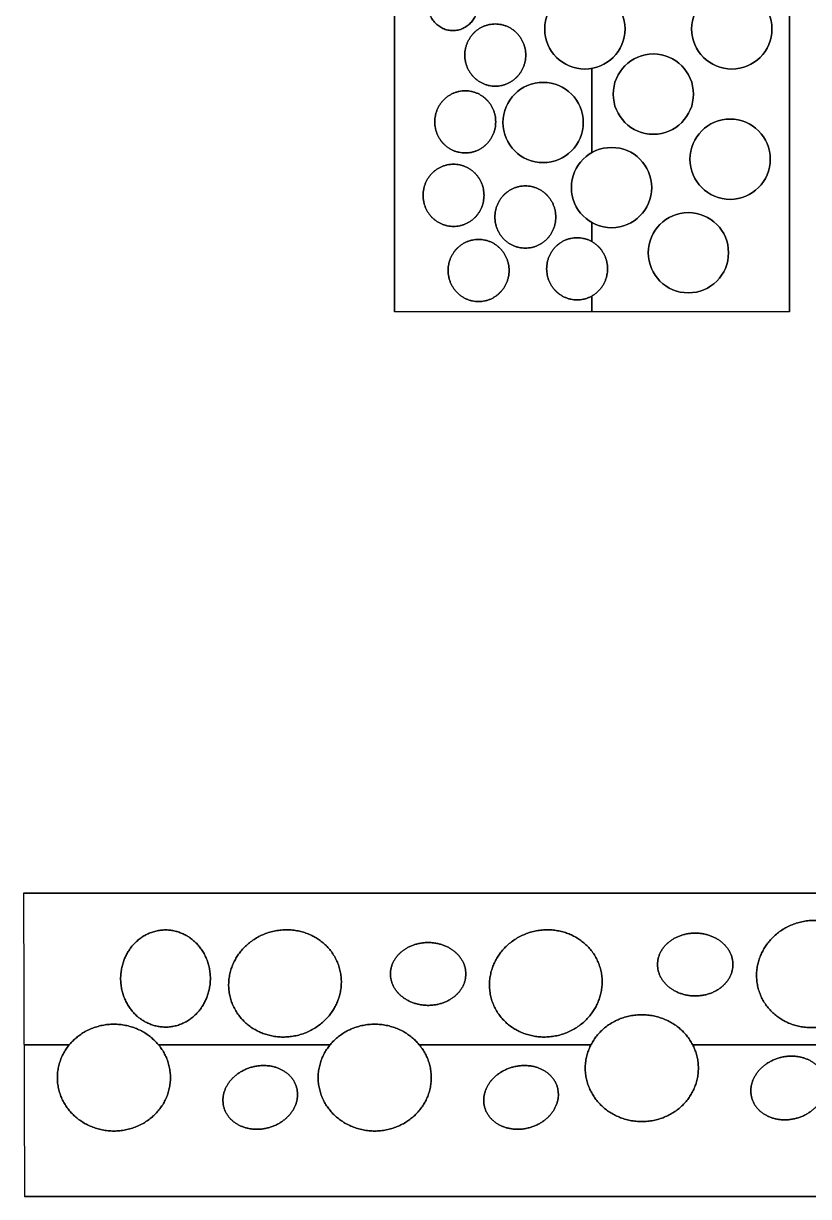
# Model space of a CAD drawing. Header units: millimetres. Extents: x -1400 to 322, y -767 to 376.
# Drawn here: x -921 to -682.4, y -726.7 to -370.1 of the extents above; entities that cross this region are included whole.
import ezdxf

# ---------------------------------------------------------------- set-up
doc = ezdxf.new("R2010")
doc.units = ezdxf.units.MM
doc.layers.add('Default', color=18, linetype='Continuous', true_color=0x000000)

msp = doc.modelspace()

# ---------------------------------------------------------------- linework, layer by layer
at = {"layer": 'Default'}
for p, q in [((-808.19, -457.72, 92), (-808.19, -217.72, 92)), ((-808.19, -217.72, 80), (-808.19, -457.72, 80)), ((-808.19, -457.72, 86), (-808.19, -217.72, 86)), ((-688.19, -457.72, 92), (-688.19, -217.72, 92)), ((-688.19, -217.72, 80), (-688.19, -457.72, 80)), ((-688.19, -457.72, 86), (-688.19, -217.72, 86)), ((-784.12, -373.03, 92), (-784.12, -373.03, 80)), ((-771.03, -373.03, 92), (-771.03, -373.03, 80)), ((-758.98, -380.41, 92), (-758.98, -380.41, 80)), ((-741.72, -380.41, 92), (-741.72, -380.41, 80)), ((-714.32, -380.41, 92), (-714.32, -380.41, 80)), ((-697.06, -380.41, 92), (-697.06, -380.41, 80)), ((-748.19, -409.35, 92), (-748.19, -383.79, 92)), ((-748.19, -383.79, 80), (-748.19, -409.35, 80)), ((-738.17, -382.95, 92), (-738.17, -382.95, 80)), ((-720.92, -382.95, 92), (-720.92, -382.95, 80)), ((-784.12, -386.4, 92), (-784.12, -386.4, 80)), ((-771.03, -386.4, 92), (-771.03, -386.4, 80)), ((-771.67, -391.58, 92), (-771.67, -391.58, 80)), ((-754.41, -391.58, 92), (-754.41, -391.58, 80)), ((-793.26, -393.33, 92), (-793.26, -393.33, 80)), ((-780.16, -393.33, 92), (-780.16, -393.33, 80)), ((-738.17, -400.21, 92), (-738.17, -400.21, 80)), ((-720.92, -400.21, 92), (-720.92, -400.21, 80)), ((-714.83, -402.74, 92), (-714.83, -402.74, 80)), ((-697.57, -402.74, 92), (-697.57, -402.74, 80)), ((-793.26, -406.71, 92), (-793.26, -406.71, 80)), ((-780.16, -406.71, 92), (-780.16, -406.71, 80)), ((-771.67, -408.83, 92), (-771.67, -408.83, 80)), ((-754.41, -408.83, 92), (-754.41, -408.83, 80)), ((-750.86, -411.37, 92), (-750.86, -411.37, 80)), ((-733.6, -411.37, 92), (-733.6, -411.37, 80)), ((-796.81, -415.66, 92), (-796.81, -415.66, 80)), ((-783.71, -415.66, 92), (-783.71, -415.66, 80)), ((-714.83, -420, 92), (-714.83, -420, 80)), ((-697.57, -420, 92), (-697.57, -420, 80)), ((-774.99, -422.26, 92), (-774.99, -422.26, 80)), ((-761.89, -422.26, 92), (-761.89, -422.26, 80)), ((-796.81, -429.04, 92), (-796.81, -429.04, 80)), ((-783.71, -429.04, 92), (-783.71, -429.04, 80)), ((-750.86, -428.63, 92), (-750.86, -428.63, 80)), ((-748.19, -436.42, 92), (-748.19, -430.65, 92)), ((-748.19, -430.65, 80), (-748.19, -436.42, 80)), ((-733.6, -428.63, 92), (-733.6, -428.63, 80)), ((-727.51, -431.16, 92), (-727.51, -431.16, 80)), ((-710.26, -431.16, 92), (-710.26, -431.16, 80)), ((-789.2, -438.5, 92), (-789.2, -438.5, 80)), ((-776.1, -438.5, 92), (-776.1, -438.5, 80)), ((-774.99, -435.64, 92), (-774.99, -435.64, 80)), ((-761.89, -435.64, 92), (-761.89, -435.64, 80)), ((-759.25, -437.99, 92), (-759.25, -437.99, 80)), ((-746.16, -437.99, 92), (-746.16, -437.99, 80)), ((-727.51, -448.42, 92), (-727.51, -448.42, 80)), ((-710.26, -448.42, 92), (-710.26, -448.42, 80)), ((-789.2, -451.88, 92), (-789.2, -451.88, 80)), ((-776.1, -451.88, 92), (-776.1, -451.88, 80)), ((-759.25, -451.37, 92), (-759.25, -451.37, 80)), ((-746.16, -451.37, 92), (-746.16, -451.37, 80)), ((-748.19, -457.72, 92), (-748.19, -452.94, 92)), ((-748.19, -452.94, 80), (-748.19, -457.72, 80)), ((-688.19, -457.72, 92), (-808.19, -457.72, 92)), ((-688.19, -457.72, 80), (-808.19, -457.72, 80)), ((-808.19, -457.72, 80), (-808.19, -457.72, 92)), ((-688.19, -457.72, 86), (-808.19, -457.72, 86)), ((-748.19, -457.72, 80), (-748.19, -457.72, 92)), ((-688.19, -457.72, 80), (-688.19, -457.72, 92)), ((-920.97, -634.49, -74.37), (-400.97, -634.49, -74.37)), ((-920.97, -634.49, -74.37), (-920.66, -726.7, -74.37)), ((-400.97, -634.49, -62.37), (-920.97, -634.49, -62.37)), ((-920.97, -634.49, -62.37), (-920.66, -726.7, -62.37)), ((-920.97, -634.49, -62.37), (-920.97, -634.49, -74.37)), ((-920.97, -634.49, -68.37), (-920.66, -726.7, -68.37)), ((-920.97, -634.49, -68.37), (-400.97, -634.49, -68.37)), ((-869.98, -648.33, -62.37), (-869.98, -648.33, -74.37)), ((-832.71, -647.68, -62.37), (-832.71, -647.68, -74.37)), ((-753.45, -647.68, -62.37), (-753.45, -647.68, -74.37)), ((-888.97, -651.96, -62.37), (-888.97, -651.96, -74.37)), ((-806.08, -652.28, -62.37), (-806.08, -652.28, -74.37)), ((-789.88, -652.28, -62.37), (-789.88, -652.28, -74.37)), ((-724.91, -649.42, -62.37), (-724.91, -649.42, -74.37)), ((-708.7, -649.42, -62.37), (-708.7, -649.42, -74.37)), ((-695.75, -651.11, -62.37), (-695.75, -651.11, -74.37)), ((-856.2, -653.97, -62.37), (-856.2, -653.97, -74.37)), ((-776.93, -653.97, -62.37), (-776.93, -653.97, -74.37)), ((-724.91, -662.92, -62.37), (-724.91, -662.92, -74.37)), ((-708.7, -662.92, -62.37), (-708.7, -662.92, -74.37)), ((-806.08, -665.79, -62.37), (-806.08, -665.79, -74.37)), ((-789.88, -665.79, -62.37), (-789.88, -665.79, -74.37)), ((-866.63, -668.89, -62.37), (-866.63, -668.89, -74.37)), ((-826.77, -669.86, -62.37), (-826.77, -669.86, -74.37)), ((-747.51, -669.86, -62.37), (-747.51, -669.86, -74.37)), ((-885.62, -672.52, -62.37), (-885.62, -672.52, -74.37)), ((-689.81, -673.29, -62.37), (-689.81, -673.29, -74.37)), ((-850.25, -676.15, -62.37), (-850.25, -676.15, -74.37)), ((-770.99, -676.15, -62.37), (-770.99, -676.15, -74.37)), ((-745.2, -676.2, -62.37), (-745.2, -676.2, -74.37)), ((-720.88, -676.2, -62.37), (-720.88, -676.2, -74.37)), ((-920.81, -680.59, -74.37), (-907.06, -680.59, -74.37)), ((-907.06, -680.59, -62.37), (-920.81, -680.59, -62.37)), ((-920.81, -680.59, -62.37), (-920.81, -680.59, -74.37)), ((-905.64, -679.07, -62.37), (-905.64, -679.07, -74.37)), ((-881.33, -679.07, -62.37), (-881.33, -679.07, -74.37)), ((-879.9, -680.59, -74.37), (-827.79, -680.59, -74.37)), ((-827.79, -680.59, -62.37), (-879.9, -680.59, -62.37)), ((-826.37, -679.07, -62.37), (-826.37, -679.07, -74.37)), ((-802.06, -679.07, -62.37), (-802.06, -679.07, -74.37)), ((-800.64, -680.59, -74.37), (-748.5, -680.59, -74.37)), ((-748.5, -680.59, -62.37), (-800.64, -680.59, -62.37)), ((-717.58, -680.59, -74.37), (-667.75, -680.59, -74.37)), ((-667.75, -680.59, -62.37), (-717.58, -680.59, -62.37)), ((-842.93, -687.94, -62.37), (-842.93, -687.94, -74.37)), ((-763.66, -687.94, -62.37), (-763.66, -687.94, -74.37)), ((-682.49, -685.08, -62.37), (-682.49, -685.08, -74.37)), ((-698.14, -689.27, -62.37), (-698.14, -689.27, -74.37)), ((-858.58, -692.14, -62.37), (-858.58, -692.14, -74.37)), ((-779.32, -692.14, -62.37), (-779.32, -692.14, -74.37)), ((-905.64, -702.03, -62.37), (-905.64, -702.03, -74.37)), ((-881.33, -702.03, -62.37), (-881.33, -702.03, -74.37)), ((-839.43, -700.99, -62.37), (-839.43, -700.99, -74.37)), ((-826.37, -702.03, -62.37), (-826.37, -702.03, -74.37)), ((-802.06, -702.03, -62.37), (-802.06, -702.03, -74.37)), ((-760.17, -700.99, -62.37), (-760.17, -700.99, -74.37)), ((-745.2, -699.16, -62.37), (-745.2, -699.16, -74.37)), ((-720.88, -699.16, -62.37), (-720.88, -699.16, -74.37)), ((-694.65, -702.32, -62.37), (-694.65, -702.32, -74.37)), ((-855.09, -705.18, -62.37), (-855.09, -705.18, -74.37)), ((-775.82, -705.18, -62.37), (-775.82, -705.18, -74.37)), ((-920.66, -726.7, -74.37), (-600.66, -726.7, -74.37)), ((-920.66, -726.7, -62.37), (-920.66, -726.7, -74.37)), ((-600.66, -726.7, -62.37), (-920.66, -726.7, -62.37)), ((-920.66, -726.7, -68.37), (-600.66, -726.7, -68.37))]:
    msp.add_line(p, q, dxfattribs=at)
at = {"layer": 'Default', "extrusion": (0, 0, -1)}
for centre in [(750.35, -371.78, -92), (705.69, -371.78, -92), (729.54, -391.58, -92), (763.04, -400.21, -92), (706.2, -411.37, -92), (742.23, -420, -92), (718.89, -439.79, -92)]:
    msp.add_circle(centre, 12.2, dxfattribs=at)
at = {"layer": 'Default'}
for centre in [(-750.35, -371.78, 80), (-705.69, -371.78, 80), (-729.54, -391.58, 80), (-763.04, -400.21, 80), (-706.2, -411.37, 80), (-742.23, -420, 80), (-718.89, -439.79, 80)]:
    msp.add_circle(centre, 12.2, dxfattribs=at)
for points, knots in [([(-795.83, -369.94, 92), (-801.21, -364.32, 92), (-795.83, -358.7, 92), (-790.45, -353.08, 92), (-785.07, -358.7, 92), (-779.69, -364.32, 92), (-785.07, -369.94, 92), (-790.45, -375.56, 92), (-795.83, -369.94, 92)], [-76.666488, -76.666488, -76.666488, -57.499866, -57.499866, -38.333244, -38.333244, -19.166622, -19.166622, 0, 0, 0]), ([(-795.83, -369.94, 80), (-790.45, -375.56, 80), (-785.07, -369.94, 80), (-779.69, -364.32, 80), (-785.07, -358.7, 80), (-790.45, -353.08, 80), (-795.83, -358.7, 80), (-801.21, -364.32, 80), (-795.83, -369.94, 80)], [0, 0, 0, 19.166622, 19.166622, 38.333244, 38.333244, 57.499866, 57.499866, 76.666488, 76.666488, 76.666488]), ([(-784.12, -386.4, 92), (-790.67, -379.72, 92), (-784.12, -373.03, 92), (-777.57, -366.34, 92), (-771.03, -373.03, 92), (-764.48, -379.72, 92), (-771.03, -386.4, 92), (-777.57, -393.09, 92), (-784.12, -386.4, 92)], [-76.666488, -76.666488, -76.666488, -57.499866, -57.499866, -38.333244, -38.333244, -19.166622, -19.166622, 0, 0, 0]), ([(-784.12, -386.4, 80), (-777.57, -393.09, 80), (-771.03, -386.4, 80), (-764.48, -379.72, 80), (-771.03, -373.03, 80), (-777.57, -366.34, 80), (-784.12, -373.03, 80), (-790.67, -379.72, 80), (-784.12, -386.4, 80)], [0, 0, 0, 19.166622, 19.166622, 38.333244, 38.333244, 57.499866, 57.499866, 76.666488, 76.666488, 76.666488]), ([(-793.26, -406.71, 92), (-799.81, -400.02, 92), (-793.26, -393.33, 92), (-786.71, -386.65, 92), (-780.16, -393.33, 92), (-773.61, -400.02, 92), (-780.16, -406.71, 92), (-786.71, -413.39, 92), (-793.26, -406.71, 92)], [-76.666488, -76.666488, -76.666488, -57.499866, -57.499866, -38.333244, -38.333244, -19.166622, -19.166622, 0, 0, 0]), ([(-793.26, -406.71, 80), (-786.71, -413.39, 80), (-780.16, -406.71, 80), (-773.61, -400.02, 80), (-780.16, -393.33, 80), (-786.71, -386.65, 80), (-793.26, -393.33, 80), (-799.81, -400.02, 80), (-793.26, -406.71, 80)], [0, 0, 0, 19.166622, 19.166622, 38.333244, 38.333244, 57.499866, 57.499866, 76.666488, 76.666488, 76.666488]), ([(-796.81, -429.04, 92), (-803.36, -422.35, 92), (-796.81, -415.66, 92), (-790.26, -408.98, 92), (-783.71, -415.66, 92), (-777.16, -422.35, 92), (-783.71, -429.04, 92), (-790.26, -435.72, 92), (-796.81, -429.04, 92)], [-76.666488, -76.666488, -76.666488, -57.499866, -57.499866, -38.333244, -38.333244, -19.166622, -19.166622, 0, 0, 0]), ([(-796.81, -429.04, 80), (-790.26, -435.72, 80), (-783.71, -429.04, 80), (-777.16, -422.35, 80), (-783.71, -415.66, 80), (-790.26, -408.98, 80), (-796.81, -415.66, 80), (-803.36, -422.35, 80), (-796.81, -429.04, 80)], [0, 0, 0, 19.166622, 19.166622, 38.333244, 38.333244, 57.499866, 57.499866, 76.666488, 76.666488, 76.666488]), ([(-774.99, -435.64, 92), (-781.54, -428.95, 92), (-774.99, -422.26, 92), (-768.44, -415.57, 92), (-761.89, -422.26, 92), (-755.34, -428.95, 92), (-761.89, -435.64, 92), (-768.44, -442.32, 92), (-774.99, -435.64, 92)], [-76.666488, -76.666488, -76.666488, -57.499866, -57.499866, -38.333244, -38.333244, -19.166622, -19.166622, 0, 0, 0]), ([(-774.99, -435.64, 80), (-768.44, -442.32, 80), (-761.89, -435.64, 80), (-755.34, -428.95, 80), (-761.89, -422.26, 80), (-768.44, -415.57, 80), (-774.99, -422.26, 80), (-781.54, -428.95, 80), (-774.99, -435.64, 80)], [0, 0, 0, 19.166622, 19.166622, 38.333244, 38.333244, 57.499866, 57.499866, 76.666488, 76.666488, 76.666488]), ([(-789.2, -451.88, 92), (-795.75, -445.19, 92), (-789.2, -438.5, 92), (-782.65, -431.82, 92), (-776.1, -438.5, 92), (-769.55, -445.19, 92), (-776.1, -451.88, 92), (-782.65, -458.56, 92), (-789.2, -451.88, 92)], [-76.666488, -76.666488, -76.666488, -57.499866, -57.499866, -38.333244, -38.333244, -19.166622, -19.166622, 0, 0, 0]), ([(-789.2, -451.88, 80), (-782.65, -458.56, 80), (-776.1, -451.88, 80), (-769.55, -445.19, 80), (-776.1, -438.5, 80), (-782.65, -431.82, 80), (-789.2, -438.5, 80), (-795.75, -445.19, 80), (-789.2, -451.88, 80)], [0, 0, 0, 19.166622, 19.166622, 38.333244, 38.333244, 57.499866, 57.499866, 76.666488, 76.666488, 76.666488]), ([(-759.25, -451.37, 92), (-765.8, -444.68, 92), (-759.25, -437.99, 92), (-752.71, -431.31, 92), (-746.16, -437.99, 92), (-739.61, -444.68, 92), (-746.16, -451.37, 92), (-752.71, -458.06, 92), (-759.25, -451.37, 92)], [-76.666488, -76.666488, -76.666488, -57.499866, -57.499866, -38.333244, -38.333244, -19.166622, -19.166622, 0, 0, 0]), ([(-759.25, -451.37, 80), (-752.71, -458.06, 80), (-746.16, -451.37, 80), (-739.61, -444.68, 80), (-746.16, -437.99, 80), (-752.71, -431.31, 80), (-759.25, -437.99, 80), (-765.8, -444.68, 80), (-759.25, -451.37, 80)], [0, 0, 0, 19.166622, 19.166622, 38.333244, 38.333244, 57.499866, 57.499866, 76.666488, 76.666488, 76.666488]), ([(-689.81, -673.29, -74.37), (-675.1, -681.23, -74.37), (-666.33, -667, -74.37), (-657.56, -652.76, -74.37), (-672.27, -644.82, -74.37), (-686.98, -636.87, -74.37), (-695.75, -651.11, -74.37), (-704.52, -665.34, -74.37), (-689.81, -673.29, -74.37)], [-140.018537, -140.018537, -140.018537, -105.013903, -105.013903, -70.009269, -70.009269, -35.004634, -35.004634, 0, 0, 0]), ([(-689.81, -673.29, -62.37), (-704.52, -665.34, -62.37), (-695.75, -651.11, -62.37), (-686.98, -636.87, -62.37), (-672.27, -644.82, -62.37), (-657.56, -652.76, -62.37), (-666.33, -667, -62.37), (-675.1, -681.23, -62.37), (-689.81, -673.29, -62.37)], [0, 0, 0, 35.004634, 35.004634, 70.009269, 70.009269, 105.013903, 105.013903, 140.018537, 140.018537, 140.018537]), ([(-689.81, -673.29, -68.37), (-704.52, -665.34, -68.37), (-695.75, -651.11, -68.37), (-686.98, -636.87, -68.37), (-672.27, -644.82, -68.37), (-657.56, -652.76, -68.37), (-666.33, -667, -68.37), (-675.1, -681.23, -68.37), (-689.81, -673.29, -68.37)], [0, 0, 0, 35.004634, 35.004634, 70.009269, 70.009269, 105.013903, 105.013903, 140.018537, 140.018537, 140.018537]), ([(-866.63, -668.89, -74.37), (-858.81, -656.8, -74.37), (-869.98, -648.33, -74.37), (-881.15, -639.86, -74.37), (-888.97, -651.96, -74.37), (-896.79, -664.05, -74.37), (-885.62, -672.52, -74.37), (-874.45, -680.99, -74.37), (-866.63, -668.89, -74.37)], [0, 0, 0, 10.86793, 10.86793, 21.73586, 21.73586, 32.60379, 32.60379, 43.47172, 43.47172, 43.47172]), ([(-866.63, -668.89, -62.37), (-874.45, -680.99, -62.37), (-885.62, -672.52, -62.37), (-896.79, -664.05, -62.37), (-888.97, -651.96, -62.37), (-881.15, -639.86, -62.37), (-869.98, -648.33, -62.37), (-858.81, -656.8, -62.37), (-866.63, -668.89, -62.37)], [-43.47172, -43.47172, -43.47172, -32.60379, -32.60379, -21.73586, -21.73586, -10.86793, -10.86793, 0, 0, 0]), ([(-866.63, -668.89, -68.37), (-874.45, -680.99, -68.37), (-885.62, -672.52, -68.37), (-896.79, -664.05, -68.37), (-888.97, -651.96, -68.37), (-881.15, -639.86, -68.37), (-869.98, -648.33, -68.37), (-858.81, -656.8, -68.37), (-866.63, -668.89, -68.37)], [-43.47172, -43.47172, -43.47172, -32.60379, -32.60379, -21.73586, -21.73586, -10.86793, -10.86793, 0, 0, 0]), ([(-850.25, -676.15, -74.37), (-835.54, -684.09, -74.37), (-826.77, -669.86, -74.37), (-818, -655.63, -74.37), (-832.71, -647.68, -74.37), (-847.43, -639.74, -74.37), (-856.2, -653.97, -74.37), (-864.97, -668.21, -74.37), (-850.25, -676.15, -74.37)], [-140.018537, -140.018537, -140.018537, -105.013903, -105.013903, -70.009269, -70.009269, -35.004634, -35.004634, 0, 0, 0]), ([(-850.25, -676.15, -62.37), (-864.97, -668.21, -62.37), (-856.2, -653.97, -62.37), (-847.43, -639.74, -62.37), (-832.71, -647.68, -62.37), (-818, -655.63, -62.37), (-826.77, -669.86, -62.37), (-835.54, -684.09, -62.37), (-850.25, -676.15, -62.37)], [0, 0, 0, 35.004634, 35.004634, 70.009269, 70.009269, 105.013903, 105.013903, 140.018537, 140.018537, 140.018537]), ([(-850.25, -676.15, -68.37), (-864.97, -668.21, -68.37), (-856.2, -653.97, -68.37), (-847.43, -639.74, -68.37), (-832.71, -647.68, -68.37), (-818, -655.63, -68.37), (-826.77, -669.86, -68.37), (-835.54, -684.09, -68.37), (-850.25, -676.15, -68.37)], [0, 0, 0, 35.004634, 35.004634, 70.009269, 70.009269, 105.013903, 105.013903, 140.018537, 140.018537, 140.018537]), ([(-770.99, -676.15, -74.37), (-756.27, -684.09, -74.37), (-747.51, -669.86, -74.37), (-738.74, -655.63, -74.37), (-753.45, -647.68, -74.37), (-768.16, -639.74, -74.37), (-776.93, -653.97, -74.37), (-785.7, -668.21, -74.37), (-770.99, -676.15, -74.37)], [-140.018537, -140.018537, -140.018537, -105.013903, -105.013903, -70.009269, -70.009269, -35.004634, -35.004634, 0, 0, 0]), ([(-770.99, -676.15, -62.37), (-785.7, -668.21, -62.37), (-776.93, -653.97, -62.37), (-768.16, -639.74, -62.37), (-753.45, -647.68, -62.37), (-738.74, -655.63, -62.37), (-747.51, -669.86, -62.37), (-756.27, -684.09, -62.37), (-770.99, -676.15, -62.37)], [0, 0, 0, 35.004634, 35.004634, 70.009269, 70.009269, 105.013903, 105.013903, 140.018537, 140.018537, 140.018537]), ([(-770.99, -676.15, -68.37), (-785.7, -668.21, -68.37), (-776.93, -653.97, -68.37), (-768.16, -639.74, -68.37), (-753.45, -647.68, -68.37), (-738.74, -655.63, -68.37), (-747.51, -669.86, -68.37), (-756.27, -684.09, -68.37), (-770.99, -676.15, -68.37)], [0, 0, 0, 35.004634, 35.004634, 70.009269, 70.009269, 105.013903, 105.013903, 140.018537, 140.018537, 140.018537]), ([(-708.7, -649.42, -74.37), (-716.8, -642.66, -74.37), (-724.91, -649.42, -74.37), (-733.01, -656.17, -74.37), (-724.91, -662.92, -74.37), (-716.8, -669.67, -74.37), (-708.7, -662.92, -74.37), (-700.6, -656.17, -74.37), (-708.7, -649.42, -74.37)], [-140.018537, -140.018537, -140.018537, -105.013903, -105.013903, -70.009269, -70.009269, -35.004634, -35.004634, 0, 0, 0]), ([(-708.7, -649.42, -62.37), (-700.6, -656.17, -62.37), (-708.7, -662.92, -62.37), (-716.8, -669.67, -62.37), (-724.91, -662.92, -62.37), (-733.01, -656.17, -62.37), (-724.91, -649.42, -62.37), (-716.8, -642.66, -62.37), (-708.7, -649.42, -62.37)], [0, 0, 0, 35.004634, 35.004634, 70.009269, 70.009269, 105.013903, 105.013903, 140.018537, 140.018537, 140.018537]), ([(-708.7, -649.42, -68.37), (-700.6, -656.17, -68.37), (-708.7, -662.92, -68.37), (-716.8, -669.67, -68.37), (-724.91, -662.92, -68.37), (-733.01, -656.17, -68.37), (-724.91, -649.42, -68.37), (-716.8, -642.66, -68.37), (-708.7, -649.42, -68.37)], [0, 0, 0, 35.004634, 35.004634, 70.009269, 70.009269, 105.013903, 105.013903, 140.018537, 140.018537, 140.018537]), ([(-789.88, -652.28, -74.37), (-797.98, -645.53, -74.37), (-806.08, -652.28, -74.37), (-814.19, -659.03, -74.37), (-806.08, -665.79, -74.37), (-797.98, -672.54, -74.37), (-789.88, -665.79, -74.37), (-781.77, -659.03, -74.37), (-789.88, -652.28, -74.37)], [-140.018537, -140.018537, -140.018537, -105.013903, -105.013903, -70.009269, -70.009269, -35.004634, -35.004634, 0, 0, 0]), ([(-789.88, -652.28, -62.37), (-781.77, -659.03, -62.37), (-789.88, -665.79, -62.37), (-797.98, -672.54, -62.37), (-806.08, -665.79, -62.37), (-814.19, -659.03, -62.37), (-806.08, -652.28, -62.37), (-797.98, -645.53, -62.37), (-789.88, -652.28, -62.37)], [0, 0, 0, 35.004634, 35.004634, 70.009269, 70.009269, 105.013903, 105.013903, 140.018537, 140.018537, 140.018537]), ([(-789.88, -652.28, -68.37), (-781.77, -659.03, -68.37), (-789.88, -665.79, -68.37), (-797.98, -672.54, -68.37), (-806.08, -665.79, -68.37), (-814.19, -659.03, -68.37), (-806.08, -652.28, -68.37), (-797.98, -645.53, -68.37), (-789.88, -652.28, -68.37)], [0, 0, 0, 35.004634, 35.004634, 70.009269, 70.009269, 105.013903, 105.013903, 140.018537, 140.018537, 140.018537]), ([(-720.88, -676.2, -74.37), (-733.04, -664.72, -74.37), (-745.2, -676.2, -74.37), (-757.35, -687.68, -74.37), (-745.2, -699.16, -74.37), (-733.04, -710.64, -74.37), (-720.88, -699.16, -74.37), (-708.73, -687.68, -74.37), (-720.88, -676.2, -74.37)], [-140.018537, -140.018537, -140.018537, -105.013903, -105.013903, -70.009269, -70.009269, -35.004634, -35.004634, 0, 0, 0]), ([(-720.88, -676.2, -62.37), (-708.73, -687.68, -62.37), (-720.88, -699.16, -62.37), (-733.04, -710.64, -62.37), (-745.2, -699.16, -62.37), (-757.35, -687.68, -62.37), (-745.2, -676.2, -62.37), (-733.04, -664.72, -62.37), (-720.88, -676.2, -62.37)], [0, 0, 0, 35.004634, 35.004634, 70.009269, 70.009269, 105.013903, 105.013903, 140.018537, 140.018537, 140.018537]), ([(-720.88, -676.2, -68.37), (-708.73, -687.68, -68.37), (-720.88, -699.16, -68.37), (-733.04, -710.64, -68.37), (-745.2, -699.16, -68.37), (-757.35, -687.68, -68.37), (-745.2, -676.2, -68.37), (-733.04, -664.72, -68.37), (-720.88, -676.2, -68.37)], [0, 0, 0, 35.004634, 35.004634, 70.009269, 70.009269, 105.013903, 105.013903, 140.018537, 140.018537, 140.018537]), ([(-881.33, -679.07, -74.37), (-893.48, -667.59, -74.37), (-905.64, -679.07, -74.37), (-917.79, -690.55, -74.37), (-905.64, -702.03, -74.37), (-893.48, -713.51, -74.37), (-881.33, -702.03, -74.37), (-869.17, -690.55, -74.37), (-881.33, -679.07, -74.37)], [-140.018537, -140.018537, -140.018537, -105.013903, -105.013903, -70.009269, -70.009269, -35.004634, -35.004634, 0, 0, 0]), ([(-881.33, -679.07, -62.37), (-869.17, -690.55, -62.37), (-881.33, -702.03, -62.37), (-893.48, -713.51, -62.37), (-905.64, -702.03, -62.37), (-917.79, -690.55, -62.37), (-905.64, -679.07, -62.37), (-893.48, -667.59, -62.37), (-881.33, -679.07, -62.37)], [0, 0, 0, 35.004634, 35.004634, 70.009269, 70.009269, 105.013903, 105.013903, 140.018537, 140.018537, 140.018537]), ([(-881.33, -679.07, -68.37), (-869.17, -690.55, -68.37), (-881.33, -702.03, -68.37), (-893.48, -713.51, -68.37), (-905.64, -702.03, -68.37), (-917.79, -690.55, -68.37), (-905.64, -679.07, -68.37), (-893.48, -667.59, -68.37), (-881.33, -679.07, -68.37)], [0, 0, 0, 35.004634, 35.004634, 70.009269, 70.009269, 105.013903, 105.013903, 140.018537, 140.018537, 140.018537]), ([(-802.06, -679.07, -74.37), (-814.22, -667.59, -74.37), (-826.37, -679.07, -74.37), (-838.53, -690.55, -74.37), (-826.37, -702.03, -74.37), (-814.22, -713.51, -74.37), (-802.06, -702.03, -74.37), (-789.91, -690.55, -74.37), (-802.06, -679.07, -74.37)], [-140.018537, -140.018537, -140.018537, -105.013903, -105.013903, -70.009269, -70.009269, -35.004634, -35.004634, 0, 0, 0]), ([(-802.06, -679.07, -62.37), (-789.91, -690.55, -62.37), (-802.06, -702.03, -62.37), (-814.22, -713.51, -62.37), (-826.37, -702.03, -62.37), (-838.53, -690.55, -62.37), (-826.37, -679.07, -62.37), (-814.22, -667.59, -62.37), (-802.06, -679.07, -62.37)], [0, 0, 0, 35.004634, 35.004634, 70.009269, 70.009269, 105.013903, 105.013903, 140.018537, 140.018537, 140.018537]), ([(-802.06, -679.07, -68.37), (-789.91, -690.55, -68.37), (-802.06, -702.03, -68.37), (-814.22, -713.51, -68.37), (-826.37, -702.03, -68.37), (-838.53, -690.55, -68.37), (-826.37, -679.07, -68.37), (-814.22, -667.59, -68.37), (-802.06, -679.07, -68.37)], [0, 0, 0, 35.004634, 35.004634, 70.009269, 70.009269, 105.013903, 105.013903, 140.018537, 140.018537, 140.018537]), ([(-694.65, -702.32, -74.37), (-685.07, -706.74, -74.37), (-678.99, -698.12, -74.37), (-672.91, -689.5, -74.37), (-682.49, -685.08, -74.37), (-692.06, -680.65, -74.37), (-698.14, -689.27, -74.37), (-704.22, -697.89, -74.37), (-694.65, -702.32, -74.37)], [-140.018537, -140.018537, -140.018537, -105.013903, -105.013903, -70.009269, -70.009269, -35.004634, -35.004634, 0, 0, 0]), ([(-694.65, -702.32, -62.37), (-704.22, -697.89, -62.37), (-698.14, -689.27, -62.37), (-692.06, -680.65, -62.37), (-682.49, -685.08, -62.37), (-672.91, -689.5, -62.37), (-678.99, -698.12, -62.37), (-685.07, -706.74, -62.37), (-694.65, -702.32, -62.37)], [0, 0, 0, 35.004634, 35.004634, 70.009269, 70.009269, 105.013903, 105.013903, 140.018537, 140.018537, 140.018537]), ([(-694.65, -702.32, -68.37), (-704.22, -697.89, -68.37), (-698.14, -689.27, -68.37), (-692.06, -680.65, -68.37), (-682.49, -685.08, -68.37), (-672.91, -689.5, -68.37), (-678.99, -698.12, -68.37), (-685.07, -706.74, -68.37), (-694.65, -702.32, -68.37)], [0, 0, 0, 35.004634, 35.004634, 70.009269, 70.009269, 105.013903, 105.013903, 140.018537, 140.018537, 140.018537]), ([(-855.09, -705.18, -74.37), (-845.51, -709.61, -74.37), (-839.43, -700.99, -74.37), (-833.35, -692.37, -74.37), (-842.93, -687.94, -74.37), (-852.5, -683.52, -74.37), (-858.58, -692.14, -74.37), (-864.66, -700.76, -74.37), (-855.09, -705.18, -74.37)], [-140.018537, -140.018537, -140.018537, -105.013903, -105.013903, -70.009269, -70.009269, -35.004634, -35.004634, 0, 0, 0]), ([(-855.09, -705.18, -62.37), (-864.66, -700.76, -62.37), (-858.58, -692.14, -62.37), (-852.5, -683.52, -62.37), (-842.93, -687.94, -62.37), (-833.35, -692.37, -62.37), (-839.43, -700.99, -62.37), (-845.51, -709.61, -62.37), (-855.09, -705.18, -62.37)], [0, 0, 0, 35.004634, 35.004634, 70.009269, 70.009269, 105.013903, 105.013903, 140.018537, 140.018537, 140.018537]), ([(-855.09, -705.18, -68.37), (-864.66, -700.76, -68.37), (-858.58, -692.14, -68.37), (-852.5, -683.52, -68.37), (-842.93, -687.94, -68.37), (-833.35, -692.37, -68.37), (-839.43, -700.99, -68.37), (-845.51, -709.61, -68.37), (-855.09, -705.18, -68.37)], [0, 0, 0, 35.004634, 35.004634, 70.009269, 70.009269, 105.013903, 105.013903, 140.018537, 140.018537, 140.018537]), ([(-775.82, -705.18, -74.37), (-766.25, -709.61, -74.37), (-760.17, -700.99, -74.37), (-754.09, -692.37, -74.37), (-763.66, -687.94, -74.37), (-773.24, -683.52, -74.37), (-779.32, -692.14, -74.37), (-785.4, -700.76, -74.37), (-775.82, -705.18, -74.37)], [-140.018537, -140.018537, -140.018537, -105.013903, -105.013903, -70.009269, -70.009269, -35.004634, -35.004634, 0, 0, 0]), ([(-775.82, -705.18, -62.37), (-785.4, -700.76, -62.37), (-779.32, -692.14, -62.37), (-773.24, -683.52, -62.37), (-763.66, -687.94, -62.37), (-754.09, -692.37, -62.37), (-760.17, -700.99, -62.37), (-766.25, -709.61, -62.37), (-775.82, -705.18, -62.37)], [0, 0, 0, 35.004634, 35.004634, 70.009269, 70.009269, 105.013903, 105.013903, 140.018537, 140.018537, 140.018537]), ([(-775.82, -705.18, -68.37), (-785.4, -700.76, -68.37), (-779.32, -692.14, -68.37), (-773.24, -683.52, -68.37), (-763.66, -687.94, -68.37), (-754.09, -692.37, -68.37), (-760.17, -700.99, -68.37), (-766.25, -709.61, -68.37), (-775.82, -705.18, -68.37)], [0, 0, 0, 35.004634, 35.004634, 70.009269, 70.009269, 105.013903, 105.013903, 140.018537, 140.018537, 140.018537])]:
    msp.add_rational_spline(points, [1, 0.707106781187, 1, 0.707106781187, 1, 0.707106781187, 1, 0.707106781187, 1], degree=2, knots=knots, dxfattribs=at)

doc.saveas('drawing.dxf')
